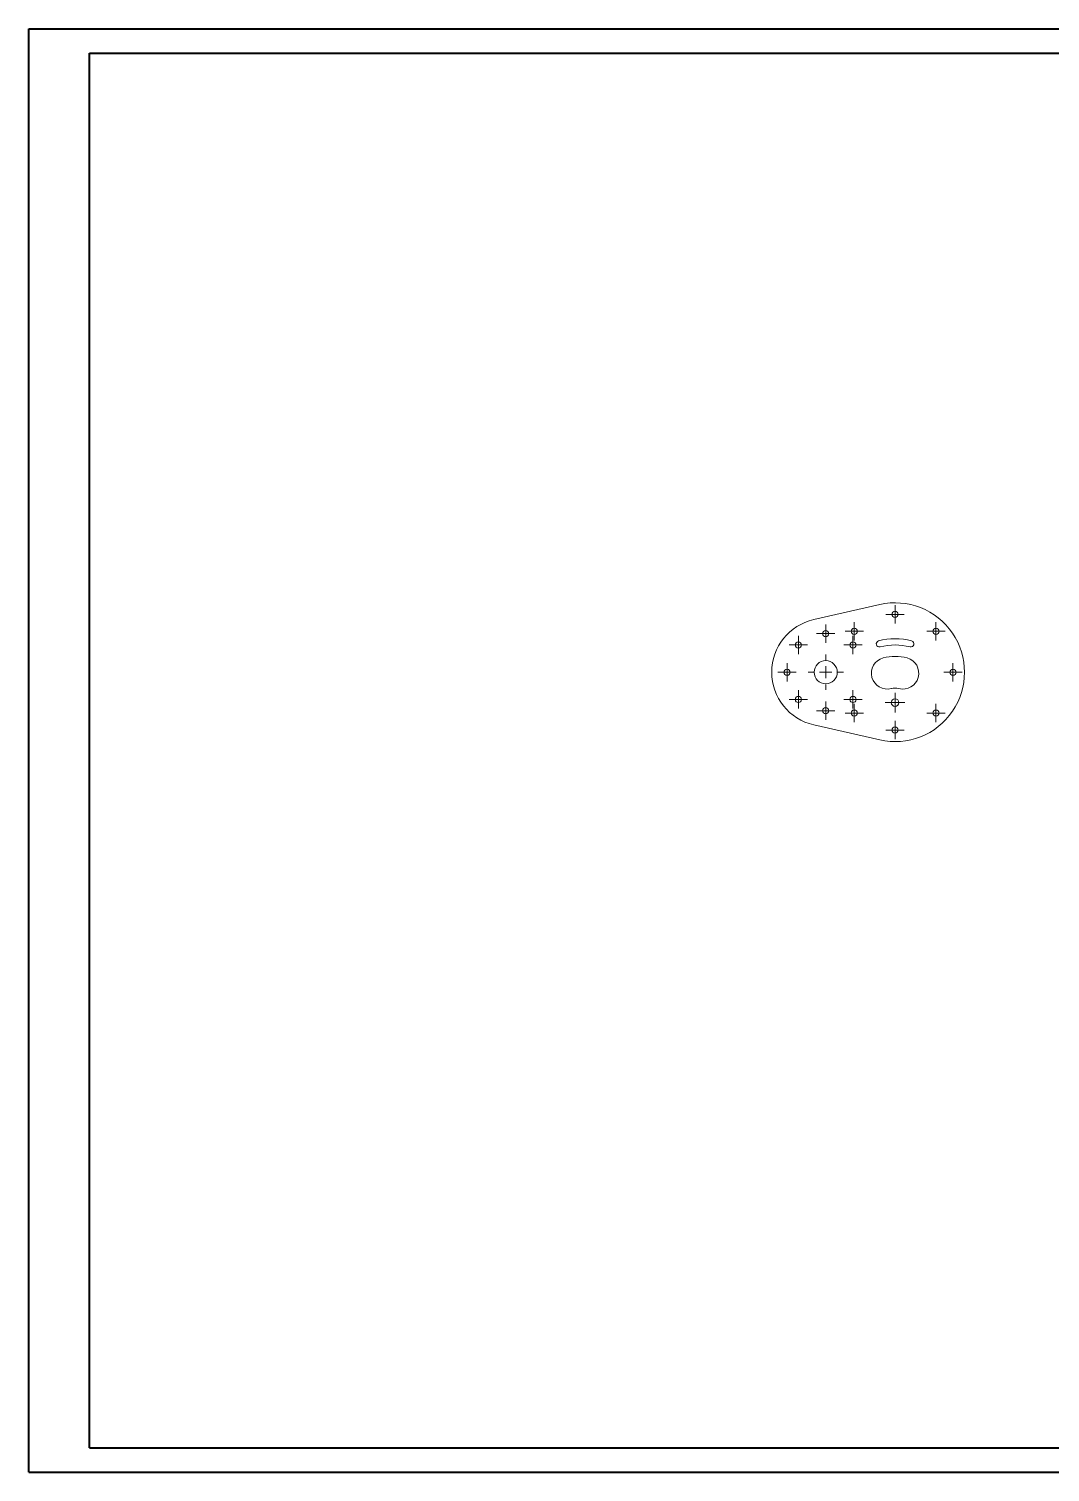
# Model space of a CAD drawing. Header units: millimetres. Extents: x 0 to 841, y 0 to 594.
# Drawn here: x 0 to 421, y 0 to 594 of the extents above; entities that cross this region are included whole.
import ezdxf

# ---------------------------------------------------------------- set-up
doc = ezdxf.new("R2010")
doc.units = ezdxf.units.MM

# ---------------------------------------------------------------- blocks, each defined once
blk = doc.blocks.new('SW_CENTERMARKSYMBOL_0')
at = {"color": 0, "linetype": 'Continuous', "lineweight": 0}
for p, q in [((-2.5, 0), (-4.06, 0)), ((0, 0), (-2.5, 0)), ((0, 2.5), (0, 4.06)), ((0, 0), (0, 2.5)), ((0, 0), (0, -2.5)), ((0, 0), (2.5, 0)), ((2.5, 0), (4.06, 0)), ((0, -2.5), (0, -4.06))]:
    blk.add_line(p, q, dxfattribs=at)
blk = doc.blocks.new('SW_CENTERMARKSYMBOL_1')
at = {"color": 0, "linetype": 'Continuous', "lineweight": 0}
for p, q in [((0, 5), (0, 7.2625)), ((-5, 0), (-7.2625, 0)), ((0, 0), (-2.5, 0)), ((0, 0), (0, 2.5)), ((0, 0), (0, -2.5)), ((0, 0), (2.5, 0)), ((5, 0), (7.2625, 0)), ((0, -5), (0, -7.2625))]:
    blk.add_line(p, q, dxfattribs=at)
blk = doc.blocks.new('SW_CENTERMARKSYMBOL_2')
at = {"color": 0, "linetype": 'Continuous', "lineweight": 0}
for p, q in [((-2.5, 0), (-3.77, 0)), ((0, 0), (-2.5, 0)), ((0, 2.5), (0, 3.77)), ((0, 0), (0, 2.5)), ((0, 0), (0, -2.5)), ((0, 0), (2.5, 0)), ((2.5, 0), (3.77, 0)), ((0, -2.5), (0, -3.77))]:
    blk.add_line(p, q, dxfattribs=at)
blk = doc.blocks.new('SW_CENTERMARKSYMBOL_3')
at = {"color": 0, "linetype": 'Continuous', "lineweight": 0}
for p, q in [((-2.5, 0), (-3.77, 0)), ((0, 0), (-2.5, 0)), ((0, 2.5), (0, 3.77)), ((0, 0), (0, 2.5)), ((0, 0), (0, -2.5)), ((0, 0), (2.5, 0)), ((2.5, 0), (3.77, 0)), ((0, -2.5), (0, -3.77))]:
    blk.add_line(p, q, dxfattribs=at)
blk = doc.blocks.new('SW_CENTERMARKSYMBOL_4')
at = {"color": 0, "linetype": 'Continuous', "lineweight": 0}
for p, q in [((-2.5, 0), (-3.77, 0)), ((0, 0), (-2.5, 0)), ((0, 2.5), (0, 3.77)), ((0, 0), (0, 2.5)), ((0, 0), (0, -2.5)), ((0, 0), (2.5, 0)), ((2.5, 0), (3.77, 0)), ((0, -2.5), (0, -3.77))]:
    blk.add_line(p, q, dxfattribs=at)
blk = doc.blocks.new('SW_CENTERMARKSYMBOL_5')
at = {"color": 0, "linetype": 'Continuous', "lineweight": 0}
for p, q in [((-2.5, 0), (-3.77, 0)), ((0, 0), (-2.5, 0)), ((0, 2.5), (0, 3.77)), ((0, 0), (0, 2.5)), ((0, 0), (0, -2.5)), ((0, 0), (2.5, 0)), ((2.5, 0), (3.77, 0)), ((0, -2.5), (0, -3.77))]:
    blk.add_line(p, q, dxfattribs=at)
blk = doc.blocks.new('SW_CENTERMARKSYMBOL_6')
at = {"color": 0, "linetype": 'Continuous', "lineweight": 0}
for p, q in [((-2.5, 0), (-3.77, 0)), ((0, 0), (-2.5, 0)), ((0, 2.5), (0, 3.77)), ((0, 0), (0, 2.5)), ((0, 0), (0, -2.5)), ((0, 0), (2.5, 0)), ((2.5, 0), (3.77, 0)), ((0, -2.5), (0, -3.77))]:
    blk.add_line(p, q, dxfattribs=at)
blk = doc.blocks.new('SW_CENTERMARKSYMBOL_7')
at = {"color": 0, "linetype": 'Continuous', "lineweight": 0}
for p, q in [((-2.5, 0), (-3.77, 0)), ((0, 0), (-2.5, 0)), ((0, 2.5), (0, 3.77)), ((0, 0), (0, 2.5)), ((0, 0), (0, -2.5)), ((0, 0), (2.5, 0)), ((2.5, 0), (3.77, 0)), ((0, -2.5), (0, -3.77))]:
    blk.add_line(p, q, dxfattribs=at)
blk = doc.blocks.new('SW_CENTERMARKSYMBOL_8')
at = {"color": 0, "linetype": 'Continuous', "lineweight": 0}
for p, q in [((-2.5, 0), (-3.77, 0)), ((0, 0), (-2.5, 0)), ((0, 2.5), (0, 3.77)), ((0, 0), (0, 2.5)), ((0, 0), (0, -2.5)), ((0, 0), (2.5, 0)), ((2.5, 0), (3.77, 0)), ((0, -2.5), (0, -3.77))]:
    blk.add_line(p, q, dxfattribs=at)
blk = doc.blocks.new('SW_CENTERMARKSYMBOL_9')
at = {"color": 0, "linetype": 'Continuous', "lineweight": 0}
for p, q in [((-2.5, 0), (-3.77, 0)), ((0, 0), (-2.5, 0)), ((0, 2.5), (0, 3.77)), ((0, 0), (0, 2.5)), ((0, 0), (0, -2.5)), ((0, 0), (2.5, 0)), ((2.5, 0), (3.77, 0)), ((0, -2.5), (0, -3.77))]:
    blk.add_line(p, q, dxfattribs=at)
blk = doc.blocks.new('SW_CENTERMARKSYMBOL_10')
at = {"color": 0, "linetype": 'Continuous', "lineweight": 0}
for p, q in [((-2.5, 0), (-3.77, 0)), ((0, 0), (-2.5, 0)), ((0, 2.5), (0, 3.77)), ((0, 0), (0, 2.5)), ((0, 0), (0, -2.5)), ((0, 0), (2.5, 0)), ((2.5, 0), (3.77, 0)), ((0, -2.5), (0, -3.77))]:
    blk.add_line(p, q, dxfattribs=at)
blk = doc.blocks.new('SW_CENTERMARKSYMBOL_11')
at = {"color": 0, "linetype": 'Continuous', "lineweight": 0}
for p, q in [((-2.5, 0), (-3.77, 0)), ((0, 0), (-2.5, 0)), ((0, 2.5), (0, 3.77)), ((0, 0), (0, 2.5)), ((0, 0), (0, -2.5)), ((0, 0), (2.5, 0)), ((2.5, 0), (3.77, 0)), ((0, -2.5), (0, -3.77))]:
    blk.add_line(p, q, dxfattribs=at)
blk = doc.blocks.new('SW_CENTERMARKSYMBOL_12')
at = {"color": 0, "linetype": 'Continuous', "lineweight": 0}
for p, q in [((-2.5, 0), (-3.77, 0)), ((0, 0), (-2.5, 0)), ((0, 2.5), (0, 3.77)), ((0, 0), (0, 2.5)), ((0, 0), (0, -2.5)), ((0, 0), (2.5, 0)), ((2.5, 0), (3.77, 0)), ((0, -2.5), (0, -3.77))]:
    blk.add_line(p, q, dxfattribs=at)
blk = doc.blocks.new('SW_CENTERMARKSYMBOL_13')
at = {"color": 0, "linetype": 'Continuous', "lineweight": 0}
for p, q in [((-2.5, 0), (-3.77, 0)), ((0, 0), (-2.5, 0)), ((0, 2.5), (0, 3.77)), ((0, 0), (0, 2.5)), ((0, 0), (0, -2.5)), ((0, 0), (2.5, 0)), ((2.5, 0), (3.77, 0)), ((0, -2.5), (0, -3.77))]:
    blk.add_line(p, q, dxfattribs=at)
blk = doc.blocks.new('SW_CENTERMARKSYMBOL_14')
at = {"color": 0, "linetype": 'Continuous', "lineweight": 0}
for p, q in [((-2.5, 0), (-3.77, 0)), ((0, 0), (-2.5, 0)), ((0, 2.5), (0, 3.77)), ((0, 0), (0, 2.5)), ((0, 0), (0, -2.5)), ((0, 0), (2.5, 0)), ((2.5, 0), (3.77, 0)), ((0, -2.5), (0, -3.77))]:
    blk.add_line(p, q, dxfattribs=at)
blk = doc.blocks.new('SW_CENTERMARKSYMBOL_15')
at = {"color": 0, "linetype": 'Continuous', "lineweight": 0}
for p, q in [((-2.5, 0), (-3.77, 0)), ((0, 0), (-2.5, 0)), ((0, 2.5), (0, 3.77)), ((0, 0), (0, 2.5)), ((0, 0), (0, -2.5)), ((0, 0), (2.5, 0)), ((2.5, 0), (3.77, 0)), ((0, -2.5), (0, -3.77))]:
    blk.add_line(p, q, dxfattribs=at)

msp = doc.modelspace()

# ---------------------------------------------------------------- linework, layer by layer
at = {"color": 7, "linetype": 'Continuous', "lineweight": 40}
for p, q in [((0.08, 0.21), (0.08, 594.21)), ((0.08, 594.21), (841.08, 594.21)), ((25.08, 10.21), (25.08, 584.21)), ((25.08, 584.21), (831.08, 584.21)), ((25.08, 10.21), (831.08, 10.21)), ((0.08, 0.21), (841.08, 0.21))]:
    msp.add_line(p, q, dxfattribs=at)
at = {"color": 7, "linetype": 'Continuous', "lineweight": 15}
for p, q in [((350.39, 357.29), (323.23, 351.1)), ((323.23, 307.76), (350.39, 301.57))]:
    msp.add_line(p, q, dxfattribs=at)
for centre, radius in [((356.74, 353.25), 1.27), ((328.17, 345.31), 1.27), ((339.9, 346.27), 1.27), ((373.58, 346.27), 1.27), ((316.94, 340.66), 1.27), ((339.39, 340.66), 1.27), ((328.17, 329.43), 4.76), ((312.29, 329.43), 1.27), ((380.55, 329.43), 1.27), ((316.94, 318.21), 1.27), ((328.17, 313.56), 1.27), ((339.39, 318.21), 1.27), ((356.74, 316.93), 1.56), ((339.9, 312.6), 1.27), ((373.58, 312.6), 1.27), ((356.74, 305.62), 1.27)]:
    msp.add_circle(centre, radius, dxfattribs=at)
for centre, radius, start, end in [((356.74, 329.43), 28.57, 257.16041, 102.83959), ((328.17, 329.43), 22.23, 102.83959, 257.16041), ((350.27, 341.08), 1.27, 105, 285), ((356.74, 316.93), 26.27, 75, 105), ((356.74, 316.93), 23.73, 75, 105), ((363.21, 341.08), 1.27, 255, 75), ((353.5, 329.01), 6.52, 105, 285), ((356.74, 316.93), 19.02, 75, 105), ((359.98, 329.01), 6.52, 255, 75), ((356.74, 316.93), 5.98, 75, 105)]:
    msp.add_arc(centre, radius, start, end, dxfattribs=at)

# ---------------------------------------------------------------- block references
at = {"color": 7, "linetype": 'Continuous', "lineweight": 0}
for name, p in [('SW_CENTERMARKSYMBOL_3', (356.74, 353.25)), ('SW_CENTERMARKSYMBOL_2', (328.17, 345.31)), ('SW_CENTERMARKSYMBOL_15', (339.9, 346.27)), ('SW_CENTERMARKSYMBOL_10', (373.58, 346.27)), ('SW_CENTERMARKSYMBOL_9', (316.94, 340.66)), ('SW_CENTERMARKSYMBOL_4', (339.39, 340.66)), ('SW_CENTERMARKSYMBOL_8', (312.29, 329.43)), ('SW_CENTERMARKSYMBOL_1', (328.17, 329.43)), ('SW_CENTERMARKSYMBOL_11', (380.55, 329.43)), ('SW_CENTERMARKSYMBOL_7', (316.94, 318.21)), ('SW_CENTERMARKSYMBOL_5', (339.39, 318.21)), ('SW_CENTERMARKSYMBOL_0', (356.74, 316.93)), ('SW_CENTERMARKSYMBOL_6', (328.17, 313.56)), ('SW_CENTERMARKSYMBOL_14', (339.9, 312.6)), ('SW_CENTERMARKSYMBOL_12', (373.58, 312.6)), ('SW_CENTERMARKSYMBOL_13', (356.74, 305.62))]:
    msp.add_blockref(name, p, dxfattribs=at)

doc.saveas('drawing.dxf')
